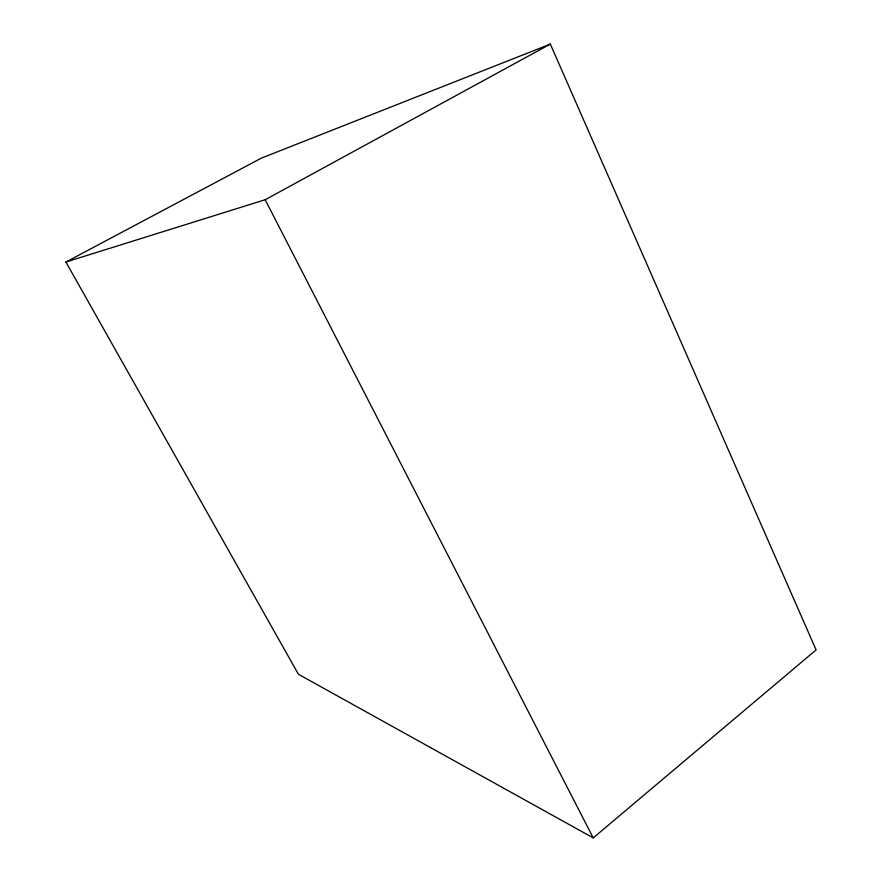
<?xml version="1.0" encoding="UTF-8"?>
<svg xmlns="http://www.w3.org/2000/svg" width="882" height="882" viewBox="0 0 882 882"><rect width="100%" height="100%" fill="white"/><g stroke="black" fill="none" stroke-linecap="round" stroke-linejoin="round"><path stroke-width="1.32" d="M593.233 837.9L816.104 649.902L550.346 44.1L261.315 158.154L65.896 262.042L298.425 674.267L593.233 837.9L265.173 199.74L65.896 262.042M265.173 199.74L550.346 44.1"/></g></svg>
